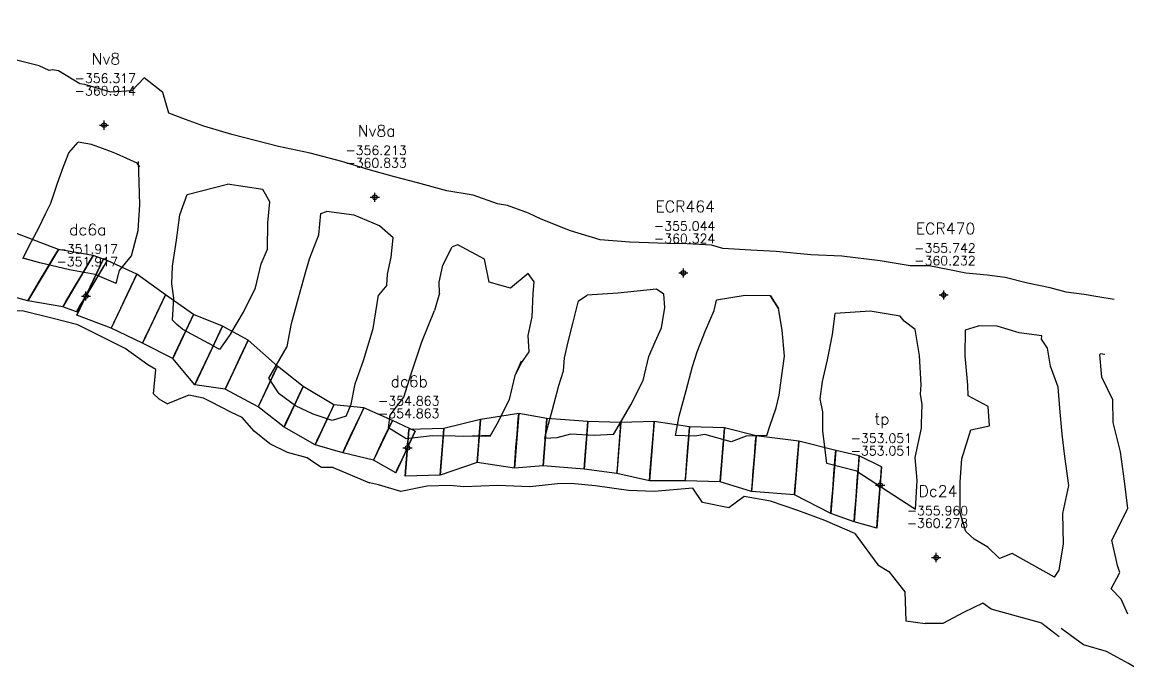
# Model space of a CAD drawing. Extents: x 9075 to 12914, y 9299 to 10364.
# Drawn here: x 9214.5 to 9335.1, y 10221.7 to 10293.2 of the extents above; entities that cross this region are included whole.
import ezdxf
from ezdxf.enums import TextEntityAlignment as Align

# ---------------------------------------------------------------- set-up
doc = ezdxf.new("R2010")
doc.units = 0
doc.header["$MEASUREMENT"] = 0
doc.header["$PDMODE"] = 34
doc.header["$PDSIZE"] = 0.5
doc.layers.get('0').update_dxf_attribs({"linetype": 'CONTINUOUS'})
for name, color, linetype in [('CF-RP10-E', 21, 'CONTINUOUS'), ('F-440-8185-W-SCR', 30, 'CONTINUOUS'), ('R-270-8764-FICH', 5, 'CONTINUOUS'), ('rb4494-2', 211, 'CONTINUOUS')]:
    doc.layers.add(name, color=color, linetype=linetype)
doc.styles.add('ROMAND', font='romand.shx')
doc.styles.add('ROMANS', font='ROMANS')

# ---------------------------------------------------------------- blocks, each defined once
blk = doc.blocks.new('F2')
blk.add_point((0, 0))
at = {"style": 'ROMAND'}
for tag, height, p in [('NOMBRE', 1.25, (0.2, 6.62)), ('CIELO', 1, (0.14, 4.62)), ('PISO', 1, (0.14, 3.25))]:
    blk.add_attdef(tag, text='', height=height, dxfattribs=at).set_placement(p, align=Align.CENTER)
at = {"style": 'ROMANS', "flags": 1}
for tag, p in [('MINA', (-0.07, -3.26)), ('LOCALIZACION', (-0.07, -4.93)), ('ESTRUCTURA', (-0.07, -6.62)), ('NIVEL', (-0.07, -8.29)), ('OBRA', (-0.07, -10.12)), ('FECHA', (-0.07, -11.79)), ('ATRAS', (-0.07, -13.48)), ('TOPOGRAFO', (2.67, -15.3))]:
    blk.add_attdef(tag, text='', height=1.25, dxfattribs=at).set_placement(p, align=Align.CENTER)

msp = doc.modelspace()

# ---------------------------------------------------------------- linework, layer by layer
at = {"color": 0, "linetype": 'ByBlock', "const_width": 0.002, "elevation": -318.122}
msp.add_lwpolyline([(9256.118, 10243.934), (9255.508, 10242.797)], dxfattribs=at)
msp.add_lwpolyline([(9256.118, 10243.934), (9255.508, 10242.797)], dxfattribs=at)
for points in [[(9295.643, 10248.139, -355.32), (9295.98, 10249.133, -355.636)], [(9295.643, 10248.139, -359.623), (9295.98, 10249.133, -360.836)]]:
    msp.add_polyline3d(points)
at = {"layer": 'CF-RP10-E'}
for points in [[(9217.793, 10288.003, -361.093), (9217.402, 10287.936, -361.303), (9216.312, 10288.448, -361.294), (9213.864, 10289.038, -361.276), (9211.894, 10290.625, -361.258), (9211.894, 10290.625, -361.258)], [(9217.793, 10288.003, -356.893), (9217.402, 10287.936, -357.203), (9216.312, 10288.448, -356.694), (9213.864, 10289.038, -356.476), (9211.894, 10290.625, -356.258), (9211.894, 10290.625, -356.258)], [(9249.328, 10277.996, -356.544), (9245.865, 10278.901, -356.747), (9242.416, 10279.631, -356.864), (9237.323, 10280.962, -356.79), (9234.268, 10281.867, -356.806), (9232.277, 10282.596, -356.716), (9230.474, 10283.255, -356.226), (9229.812, 10285.521, -356.033), (9227.787, 10287.114, -356.245), (9226.426, 10285.695, -356.249), (9224.135, 10285.575, -355.959), (9221.315, 10286.394, -356.674), (9220.774, 10286.486, -356.676), (9218.438, 10287.873, -356.79), (9217.793, 10288.003, -356.893)], [(9249.328, 10277.996, -360.944), (9245.865, 10278.901, -361.247), (9242.416, 10279.631, -361.264), (9237.323, 10280.962, -361.19), (9234.268, 10281.867, -361.206), (9232.277, 10282.596, -361.216), (9230.474, 10283.255, -361.226), (9229.812, 10285.521, -361.233), (9227.787, 10287.114, -361.245), (9226.426, 10285.695, -361.249), (9224.135, 10285.575, -361.159), (9221.315, 10286.394, -361.274), (9220.774, 10286.486, -361.176), (9218.438, 10287.873, -361.09), (9217.793, 10288.003, -361.093)], [(9216.294, 10270.764, -356.617), (9217.029, 10272.286, -356.567), (9217.594, 10273.456, -356.529), (9218.323, 10275.657, -356.161), (9218.969, 10277.454, -355.705), (9219.575, 10278.937, -356.258), (9220.587, 10280.114, -356.314)], [(9216.294, 10270.764, -360.817), (9217.029, 10272.286, -360.767), (9217.594, 10273.456, -360.729), (9218.323, 10275.657, -360.861), (9218.969, 10277.454, -360.905), (9219.575, 10278.937, -360.958), (9220.587, 10280.114, -360.914)], [(9227.291, 10277.427, -356.709), (9226.994, 10277.82, -356.033), (9224.762, 10278.85, -356.245), (9224.02, 10279.122, -356.249), (9222.039, 10279.847, -355.959), (9220.587, 10280.114, -356.314)], [(9227.291, 10277.427, -361.309), (9226.994, 10277.82, -361.233), (9224.762, 10278.85, -361.245), (9224.02, 10279.122, -361.249), (9222.039, 10279.847, -361.159), (9220.587, 10280.114, -361.216)], [(9224.711, 10264.688, -353.141), (9225.076, 10266.121, -353.896), (9226.41, 10267.713, -354.619), (9227.116, 10270.482, -354.812), (9227.313, 10273.279, -355.588), (9227.219, 10275.744, -356.696), (9227.173, 10277.993, -356.77)], [(9224.711, 10264.688, -356.841), (9225.076, 10266.121, -357.196), (9226.41, 10267.713, -357.819), (9227.116, 10270.482, -358.512), (9227.313, 10273.279, -359.288), (9227.219, 10275.744, -359.796), (9227.173, 10277.993, -360.27)], [(9266.305, 10273.368, -360.348), (9263.644, 10274.348, -360.21), (9260.762, 10274.812, -360.332), (9257.586, 10275.679, -360.585), (9255.078, 10276.341, -360.785), (9252.188, 10277.121, -360.914), (9249.328, 10277.996, -360.944)], [(9266.305, 10273.368, -355.148), (9263.644, 10274.348, -355.41), (9260.762, 10274.812, -355.532), (9257.586, 10275.679, -355.785), (9255.078, 10276.341, -355.785), (9252.188, 10277.121, -356.214), (9249.328, 10277.996, -356.544)], [(9231.009, 10263.083, -353.141), (9230.793, 10264.663, -353.896), (9230.868, 10266.577, -354.619), (9231.283, 10269.42, -354.812), (9231.674, 10272.168, -355.588), (9232.452, 10274.41, -356.696), (9236.864, 10275.523, -356.77)], [(9231.009, 10263.083, -356.841), (9230.793, 10264.663, -357.196), (9230.868, 10266.577, -357.819), (9231.283, 10269.42, -358.512), (9231.674, 10272.168, -359.288), (9232.452, 10274.41, -359.796), (9236.864, 10275.523, -360.27)], [(9241.487, 10273.61, -361.121), (9241.487, 10273.61, -361.121), (9240.697, 10274.935, -361.264), (9236.864, 10275.523, -360.27), (9236.864, 10275.523, -360.27)], [(9241.487, 10273.61, -356.721), (9241.487, 10273.61, -356.721), (9240.697, 10274.935, -356.864), (9236.864, 10275.523, -356.77), (9236.864, 10275.523, -356.77)], [(9237.227, 10259.253, -355.429), (9238.587, 10261.571, -355.365), (9239.924, 10264.234, -355.818), (9240.535, 10266.86, -356.461), (9241.211, 10268.446, -356.551), (9241.259, 10271.305, -356.699), (9241.487, 10273.61, -356.721)], [(9237.227, 10259.253, -360.229), (9238.587, 10261.571, -360.365), (9239.924, 10264.234, -360.518), (9240.535, 10266.86, -360.561), (9241.211, 10268.446, -360.651), (9241.259, 10271.305, -360.899), (9241.487, 10273.61, -361.121)], [(9243.364, 10257.827, -355.429), (9243.847, 10260.349, -355.365), (9244.6, 10263.147, -355.818), (9245.308, 10265.751, -356.461), (9245.789, 10267.382, -356.551), (9246.812, 10270.015, -356.699), (9247.039, 10272.32, -356.721)], [(9243.364, 10257.827, -360.229), (9243.847, 10260.349, -360.365), (9244.6, 10263.147, -360.518), (9245.308, 10265.751, -360.561), (9245.789, 10267.382, -360.651), (9246.812, 10270.015, -360.899), (9247.039, 10272.32, -361.121)], [(9247.039, 10272.32, -356.721), (9247.66, 10272.545, -356.544)], [(9247.039, 10272.32, -361.121), (9247.66, 10272.545, -360.944)], [(9254.919, 10269.671, -356.216), (9253.44, 10270.986, -355.785), (9250.667, 10272.148, -356.214), (9247.66, 10272.545, -356.544)], [(9254.919, 10269.671, -360.516), (9253.44, 10270.986, -360.785), (9250.667, 10272.148, -360.914), (9247.66, 10272.545, -360.944)], [(9286.958, 10269.024, -355.044), (9284.794, 10269.051, -355.325), (9280.721, 10269.202, -354.978), (9277.494, 10269.459, -354.899), (9274.236, 10270.444, -354.728), (9271.048, 10271.72, -354.958), (9269.66, 10272.36, -355.215), (9267.397, 10273.209, -355.106), (9266.305, 10273.368, -355.148)], [(9286.958, 10269.024, -360.317), (9284.794, 10269.051, -360.425), (9280.721, 10269.202, -360.278), (9277.494, 10269.459, -360.099), (9274.236, 10270.444, -360.128), (9271.048, 10271.72, -360.258), (9269.66, 10272.36, -360.315), (9267.397, 10273.209, -360.306), (9266.305, 10273.368, -360.348)], [(9214.564, 10267.414, -356.034), (9215.495, 10269.262, -356.527), (9216.294, 10270.764, -356.617)], [(9214.564, 10267.414, -360.594), (9215.495, 10269.262, -360.627), (9216.294, 10270.764, -360.817)], [(9254.229, 10264.526, -355.214), (9254.311, 10265.718, -355.537), (9254.698, 10267.581, -355.875), (9254.919, 10269.671, -356.216)], [(9254.229, 10264.526, -360.614), (9254.311, 10265.718, -360.737), (9254.698, 10267.581, -360.775), (9254.919, 10269.671, -360.516)], [(9259.962, 10263.645, -355.214), (9259.945, 10264.852, -355.537), (9260.332, 10266.715, -355.875), (9261.343, 10268.684, -356.216)], [(9259.962, 10263.645, -360.614), (9259.945, 10264.852, -360.737), (9260.332, 10266.715, -360.775), (9261.343, 10268.684, -360.516)], [(9264.864, 10267.338, -360.348), (9261.976, 10268.898, -360.21), (9261.343, 10268.684, -360.516), (9261.343, 10268.684, -360.516)], [(9264.864, 10267.338, -355.148), (9261.976, 10268.898, -355.41), (9261.343, 10268.684, -356.216)], [(9303.836, 10267.685, -360.51), (9300.434, 10267.828, -360.387), (9296.672, 10268.202, -360.382), (9293.928, 10268.346, -360.377), (9290.867, 10268.531, -360.373), (9289.622, 10268.889, -360.371), (9286.958, 10269.024, -360.317)], [(9303.836, 10267.685, -355.41), (9300.434, 10267.828, -355.987), (9296.672, 10268.202, -355.982), (9293.928, 10268.346, -355.877), (9290.867, 10268.531, -355.273), (9289.622, 10268.889, -354.971), (9286.958, 10269.024, -355.044)], [(9319.658, 10265.59, -360.066), (9317.332, 10265.827, -360.365), (9315.37, 10266.216, -360.442), (9313.31, 10266.624, -360.418), (9311.271, 10266.62, -360.496), (9308.014, 10267.163, -360.458), (9303.836, 10267.685, -360.51)], [(9319.658, 10265.59, -355.766), (9317.332, 10265.827, -355.665), (9315.37, 10266.216, -355.742), (9313.31, 10266.624, -355.918), (9311.271, 10266.62, -356.196), (9308.014, 10267.163, -356.058), (9303.836, 10267.685, -355.41)], [(9270.292, 10264.883, -360.069), (9269.63, 10265.787, -360.258), (9267.707, 10264.19, -360.315), (9265.398, 10264.845, -360.306), (9264.864, 10267.338, -360.348)], [(9270.292, 10264.883, -355.869), (9269.63, 10265.787, -354.958), (9267.707, 10264.19, -355.215), (9265.398, 10264.845, -355.106), (9264.864, 10267.338, -355.148)], [(9333.526, 10262.953, -355.848), (9331.738, 10263.254, -355.85), (9330.259, 10263.503, -355.852), (9328.27, 10263.736, -355.655), (9326.528, 10264.232, -355.857), (9324.079, 10264.745, -355.661), (9321.647, 10265.357, -355.764), (9319.658, 10265.59, -355.766)], [(9333.526, 10262.953, -360.048), (9331.738, 10263.254, -360.05), (9330.259, 10263.503, -360.152), (9328.27, 10263.736, -360.055), (9326.528, 10264.232, -360.157), (9324.079, 10264.745, -360.161), (9321.647, 10265.357, -360.164), (9319.658, 10265.59, -360.066)], [(9254.229, 10264.526, -355.214), (9253.338, 10263.425, -355.368)], [(9254.229, 10264.526, -360.614), (9253.338, 10263.425, -360.168)], [(9268.831, 10255.95, -354.862), (9269.751, 10257.238, -355.161), (9269.641, 10259.041, -355.332), (9270.071, 10261.053, -355.465), (9270.186, 10263.612, -355.601), (9270.292, 10264.883, -355.869)], [(9268.831, 10255.95, -358.962), (9269.751, 10257.238, -359.161), (9269.641, 10259.041, -359.432), (9270.071, 10261.053, -359.665), (9270.186, 10263.612, -360.001), (9270.292, 10264.883, -360.069)], [(9284.41, 10263.529, -360.279), (9283.609, 10264.091, -360.425), (9279.396, 10263.658, -360.278), (9276.053, 10263.429, -360.099)], [(9284.41, 10263.529, -355.979), (9283.609, 10264.091, -355.325), (9279.396, 10263.658, -354.978), (9276.053, 10263.429, -354.899)], [(9249.792, 10250.242, -354.449), (9250.354, 10251.523, -354.454), (9250.768, 10253.769, -354.29), (9251.674, 10256.29, -353.985), (9252.747, 10259.791, -354.526), (9253.338, 10263.425, -355.368)], [(9249.792, 10250.242, -358.449), (9250.354, 10251.523, -358.554), (9250.768, 10253.769, -358.89), (9251.674, 10256.29, -359.085), (9252.747, 10259.791, -359.626), (9253.338, 10263.425, -360.168)], [(9259.962, 10263.645, -355.214), (9259.409, 10261.744, -355.368)], [(9259.962, 10263.645, -360.614), (9259.409, 10261.744, -360.168)], [(9273.47, 10255.191, -354.862), (9273.6, 10256.609, -355.161), (9273.983, 10258.331, -355.332), (9274.512, 10260.326, -355.465), (9275.12, 10262.805, -355.601), (9276.053, 10263.429, -354.899)], [(9273.47, 10255.191, -358.962), (9273.6, 10256.609, -359.161), (9273.983, 10258.331, -359.432), (9274.512, 10260.326, -359.665), (9275.12, 10262.805, -360.001), (9276.053, 10263.429, -360.099)], [(9283.466, 10258.324, -355.456), (9284.184, 10259.878, -355.248), (9284.52, 10262.07, -355.827), (9284.41, 10263.529, -355.979)], [(9283.466, 10258.324, -359.556), (9284.184, 10259.878, -360.248), (9284.52, 10262.07, -360.327), (9284.41, 10263.529, -360.279)], [(9288.044, 10257.26, -355.456), (9288.975, 10259.581, -355.248), (9289.91, 10261.736, -355.827), (9290.154, 10262.875, -355.273)], [(9288.044, 10257.26, -359.556), (9288.975, 10259.581, -360.248), (9289.91, 10261.736, -360.327), (9290.154, 10262.875, -360.373)], [(9296.058, 10263.34, -360.382), (9293.302, 10263.385, -360.377), (9290.154, 10262.875, -360.373), (9290.154, 10262.875, -360.373), (9290.154, 10262.875, -360.373)], [(9296.932, 10261.965, -355.624), (9296.058, 10263.34, -355.982), (9293.302, 10263.385, -355.877), (9290.154, 10262.875, -355.273), (9290.154, 10262.875, -355.273), (9290.154, 10262.875, -355.273)], [(9296.058, 10263.34, -360.382), (9296.932, 10261.965, -360.424)], [(9254.418, 10248.961, -354.449), (9254.594, 10250.349, -354.454), (9256.069, 10252.302, -354.29), (9256.878, 10254.849, -353.985), (9258.047, 10258.323, -354.526), (9259.409, 10261.744, -355.368)], [(9254.418, 10248.961, -358.449), (9254.594, 10250.349, -358.554), (9256.069, 10252.302, -358.89), (9256.878, 10254.849, -359.085), (9258.047, 10258.323, -359.626), (9259.409, 10261.744, -360.168)], [(9295.98, 10249.133, -355.636), (9296.663, 10251.146, -356.018), (9296.988, 10252.522, -356.006), (9297.257, 10254.406, -356.289), (9297.571, 10256.787, -356.168), (9297.324, 10259.621, -356.044), (9296.932, 10261.965, -355.624)], [(9295.98, 10249.133, -360.836), (9296.663, 10251.146, -360.718), (9296.988, 10252.522, -360.706), (9297.257, 10254.406, -360.689), (9297.571, 10256.787, -360.468), (9297.324, 10259.621, -360.444), (9296.932, 10261.965, -360.424)], [(9301.757, 10248.614, -355.636), (9301.743, 10250.69, -356.018), (9301.47, 10252.12, -356.006), (9301.739, 10254.003, -356.289), (9302.253, 10256.367, -356.168), (9302.802, 10259.129, -356.044), (9303.107, 10261.41, -355.624)], [(9301.757, 10248.614, -360.836), (9301.743, 10250.69, -360.718), (9301.47, 10252.12, -360.706), (9301.739, 10254.003, -360.689), (9302.253, 10256.367, -360.468), (9302.802, 10259.129, -360.444), (9303.107, 10261.41, -360.424)], [(9310.618, 10260.573, -360.298), (9310.182, 10261.127, -360.496), (9306.926, 10261.67, -360.458), (9303.107, 10261.41, -360.424)], [(9310.618, 10260.573, -356.198), (9310.182, 10261.127, -356.196), (9306.926, 10261.67, -356.058), (9303.107, 10261.41, -355.624)], [(9312.421, 10252.613, -360.153), (9312.472, 10253.66, -360.179), (9312.293, 10256.861, -360.288), (9311.812, 10259.665, -360.296), (9310.618, 10260.573, -360.298)], [(9312.421, 10252.613, -355.853), (9312.472, 10253.66, -355.879), (9312.293, 10256.861, -355.988), (9311.812, 10259.665, -356.096), (9310.618, 10260.573, -356.198)], [(9284.124, 10259.501, -358.933), (9284.124, 10259.501, -358.933)], [(9317.618, 10252.462, -360.153), (9317.572, 10253.626, -360.179), (9317.293, 10256.828, -360.288), (9317.312, 10259.628, -360.296), (9318.729, 10260.068, -360.066)], [(9317.618, 10252.462, -355.853), (9317.572, 10253.626, -355.879), (9317.293, 10256.828, -355.988), (9317.312, 10259.628, -356.096), (9318.729, 10260.068, -355.766)], [(9325.603, 10258.63, -360.079), (9325.649, 10259.005, -360.157), (9323.167, 10259.322, -360.161), (9320.751, 10260.032, -360.164), (9318.729, 10260.068, -360.066)], [(9325.603, 10258.63, -356.079), (9325.649, 10259.005, -355.857), (9323.167, 10259.322, -355.661), (9320.751, 10260.032, -355.764), (9318.729, 10260.068, -355.766)], [(9278.946, 10248.217, -359.08), (9280.842, 10251.449, -359.269), (9282.179, 10254.112, -359.423), (9282.789, 10256.738, -359.466), (9283.466, 10258.324, -359.556)], [(9279.482, 10249.13, -354.333), (9280.842, 10251.449, -354.269), (9282.179, 10254.112, -354.723), (9282.789, 10256.738, -355.366), (9283.466, 10258.324, -355.456)], [(9328.129, 10245.843, -359.936), (9327.867, 10248.28, -359.928), (9327.625, 10250.685, -360.007), (9327.413, 10253.405, -360.097), (9326.586, 10255.676, -360.076), (9326.238, 10257.647, -360.043), (9325.603, 10258.63, -360.079)], [(9328.129, 10245.843, -355.436), (9327.867, 10248.28, -355.828), (9327.625, 10250.685, -356.507), (9327.413, 10253.405, -356.597), (9326.586, 10255.676, -356.876), (9326.238, 10257.647, -356.443), (9325.603, 10258.63, -356.079)], [(9285.701, 10248.134, -359.156), (9286.102, 10250.227, -359.269), (9286.855, 10253.025, -359.423), (9287.562, 10255.629, -359.466), (9288.044, 10257.26, -359.556)], [(9285.701, 10248.134, -354.322), (9286.102, 10250.227, -354.269), (9286.855, 10253.025, -354.723), (9287.562, 10255.629, -355.366), (9288.044, 10257.26, -355.456)], [(9334.209, 10246.327, -359.936), (9334.209, 10246.327, -359.936), (9333.424, 10249.55, -359.928), (9333.376, 10252, -360.007), (9332.19, 10254.497, -360.097), (9331.948, 10256.902, -360.076), (9331.983, 10257.027, -360.074)], [(9334.209, 10246.327, -355.436), (9334.209, 10246.327, -355.436), (9333.424, 10249.55, -355.828), (9333.376, 10252, -356.507), (9332.19, 10254.497, -356.597), (9331.948, 10256.902, -356.876), (9331.983, 10257.027, -356.852)], [(9332.514, 10256.938, -360.048), (9331.983, 10257.027, -360.074)], [(9332.514, 10256.938, -355.848), (9331.983, 10257.027, -356.852)], [(9265.488, 10248.051, -353.712), (9266.268, 10249.381, -353.675), (9267.605, 10252.043, -354.129), (9268.215, 10254.669, -354.772), (9268.831, 10255.95, -354.862)], [(9265.536, 10248.133, -358.602), (9266.268, 10249.381, -358.675), (9267.605, 10252.043, -358.829), (9268.215, 10254.669, -358.872), (9268.892, 10256.255, -358.962)], [(9271.458, 10247.794, -358.656), (9271.528, 10248.158, -358.675), (9272.281, 10250.957, -358.829), (9272.988, 10253.56, -358.872), (9273.47, 10255.191, -358.962)], [(9271.458, 10247.794, -353.685), (9271.528, 10248.158, -353.675), (9272.281, 10250.957, -354.129), (9272.988, 10253.56, -354.772), (9273.47, 10255.191, -354.862)], [(9311.863, 10240.077, -360.248), (9312.047, 10243.22, -360.274), (9311.82, 10245.728, -360.295), (9312.513, 10248.909, -360.222), (9312.527, 10249.389, -360.226), (9312.589, 10251.508, -360.143), (9312.421, 10252.613, -360.153)], [(9311.863, 10240.077, -356.062), (9312.047, 10243.22, -356.274), (9311.82, 10245.728, -356.095), (9312.513, 10248.909, -356.122), (9312.527, 10249.389, -356.126), (9312.589, 10251.508, -355.843), (9312.421, 10252.613, -355.853)], [(9317.339, 10237.645, -360.229), (9316.746, 10239.682, -360.245), (9316.745, 10243.083, -360.274), (9316.918, 10245.579, -360.295), (9317.911, 10248.752, -360.222), (9319.924, 10249.173, -360.226), (9319.786, 10251.298, -360.143), (9317.618, 10252.462, -360.153)], [(9317.339, 10237.645, -355.963), (9316.746, 10239.682, -356.045), (9316.745, 10243.083, -356.274), (9316.918, 10245.579, -356.095), (9317.911, 10248.752, -356.122), (9319.924, 10249.173, -356.126), (9319.786, 10251.298, -355.843), (9317.618, 10252.462, -355.853)], [(9327.006, 10232.661, -359.872), (9327.509, 10233.455, -359.876), (9327.985, 10236.302, -359.89), (9327.922, 10239.607, -359.806), (9328.582, 10242.669, -359.821), (9328.129, 10245.843, -359.936)], [(9327.006, 10232.661, -354.772), (9327.509, 10233.455, -354.776), (9327.985, 10236.302, -354.59), (9327.922, 10239.607, -354.806), (9328.582, 10242.669, -355.121), (9328.129, 10245.843, -355.436)], [(9335.015, 10228.635, -355.649), (9334.282, 10230.282, -355.758), (9333.19, 10231.399, -354.564), (9334.152, 10233.181, -354.772), (9333.889, 10233.962, -354.776), (9333.268, 10236.722, -354.59), (9335, 10240.17, -354.806), (9334.663, 10243.153, -355.121), (9334.209, 10246.327, -355.436)], [(9335.015, 10228.635, -359.849), (9334.282, 10230.282, -359.858), (9333.19, 10231.399, -359.864), (9334.152, 10233.181, -359.872), (9333.889, 10233.962, -359.876), (9333.268, 10236.722, -359.89), (9335, 10240.17, -359.806), (9334.663, 10243.153, -359.821), (9334.209, 10246.327, -359.936)]]:
    msp.add_polyline3d(points, dxfattribs=at)
at = {"layer": 'F-440-8185-W-SCR'}
for points in [[(9224.711, 10264.688, -353.141), (9222.419, 10265.675, -354.269), (9219.638, 10266.194, -354.31), (9216.417, 10266.969, -354.257), (9214.547, 10267.478, -354.05)], [(9224.711, 10264.688, -356.841), (9222.419, 10265.675, -359.869), (9219.638, 10266.194, -359.81), (9216.417, 10266.969, -359.957), (9214.59, 10267.466, -359.984)], [(9229.383, 10252.125, -354.613), (9228.775, 10252.648, -354.823), (9229.041, 10255.303, -354.732), (9228.158, 10255.813, -354.146), (9225.7, 10257.596, -353.888), (9223.082, 10258.905, -353.929), (9220.558, 10260.182, -354.269), (9217.842, 10260.89, -354.31), (9214.621, 10261.665, -354.257), (9211.207, 10261.871, -353.904), (9208.043, 10261.569, -354.046), (9205.298, 10262.816, -354.389), (9202.459, 10264.094, -354.933)], [(9229.383, 10252.125, -359.813), (9228.775, 10252.648, -359.723), (9229.041, 10255.303, -359.832), (9228.158, 10255.813, -359.846), (9225.7, 10257.596, -359.788), (9223.082, 10258.905, -359.829), (9220.558, 10260.182, -359.869), (9217.842, 10260.89, -359.81), (9214.621, 10261.665, -359.957), (9211.207, 10261.871, -360.004), (9208.043, 10261.569, -360.046), (9205.298, 10262.816, -359.989), (9202.459, 10264.094, -360.133)], [(9231.949, 10259.703, -359.813), (9231.341, 10260.226, -359.723), (9230.869, 10260.702, -359.832), (9231.009, 10263.083, -356.841)], [(9231.949, 10259.703, -354.613), (9231.341, 10260.226, -354.823), (9230.869, 10260.702, -354.732), (9231.009, 10263.083, -353.141)], [(9231.949, 10259.703, -354.613), (9234.785, 10258.207, -354.888)], [(9231.949, 10259.703, -359.813), (9234.785, 10258.207, -359.788)], [(9237.227, 10259.253, -360.229), (9236.003, 10257.51, -359.698), (9234.785, 10258.207, -359.788)], [(9237.227, 10259.253, -355.429), (9236.003, 10257.51, -354.598), (9234.785, 10258.207, -354.888)], [(9249.792, 10250.242, -358.449), (9249.792, 10250.242, -358.449), (9249.792, 10250.242, -358.449), (9249.792, 10250.242, -358.449), (9248.265, 10249.761, -359.797), (9246.187, 10250.434, -359.782), (9244.276, 10251.355, -359.868), (9242.505, 10252.664, -359.753), (9241.373, 10254.387, -359.74), (9243.364, 10257.827, -360.229)], [(9249.792, 10250.242, -354.449), (9249.792, 10250.242, -354.449), (9249.792, 10250.242, -354.449), (9249.792, 10250.242, -354.449), (9248.265, 10249.761, -354.597), (9246.187, 10250.434, -354.682), (9244.276, 10251.355, -354.668), (9242.505, 10252.664, -354.853), (9241.373, 10254.387, -354.94), (9243.364, 10257.827, -355.429)], [(9229.383, 10252.125, -354.613), (9230.326, 10251.565, -354.888)], [(9229.383, 10252.125, -359.813), (9230.326, 10251.565, -359.788)], [(9248.388, 10244.62, -355.117), (9247.112, 10244.634, -354.61), (9247.112, 10244.634, -354.61), (9246.281, 10245.191, -354.603), (9245.534, 10245.693, -354.597), (9243.4, 10246.282, -354.682), (9241.489, 10247.203, -354.668), (9239.774, 10248.595, -354.853), (9238.475, 10250.069, -354.94), (9237.285, 10250.628, -355.031), (9234.959, 10251.828, -354.613), (9234.239, 10252.19, -354.108), (9232.659, 10252.528, -354.598), (9230.326, 10251.565, -354.888)], [(9248.388, 10244.62, -359.817), (9247.112, 10244.634, -359.91), (9247.112, 10244.634, -359.91), (9246.281, 10245.191, -359.803), (9245.534, 10245.693, -359.797), (9243.4, 10246.282, -359.782), (9241.489, 10247.203, -359.868), (9239.774, 10248.595, -359.753), (9238.475, 10250.069, -359.74), (9237.285, 10250.628, -359.731), (9234.959, 10251.828, -359.713), (9234.239, 10252.19, -359.708), (9232.659, 10252.528, -359.698), (9230.326, 10251.565, -359.788)], [(9262.546, 10248.008, -359.772), (9261.681, 10248.036, -359.896), (9259.174, 10248.087, -360.001), (9256.328, 10247.77, -359.906), (9254.418, 10248.961, -358.449), (9254.418, 10248.961, -358.449)], [(9262.546, 10248.008, -355.672), (9261.681, 10248.036, -355.996), (9259.174, 10248.087, -355.801), (9256.328, 10247.77, -355.906), (9254.418, 10248.961, -354.449), (9254.418, 10248.961, -354.449)], [(9265.536, 10248.133, -358.602), (9262.546, 10248.008, -359.772)], [(9278.946, 10248.217, -360.016), (9276.846, 10248.115, -360.096), (9274.244, 10248.277, -360.091), (9272.75, 10247.856, -360.089), (9271.458, 10247.794, -358.656)], [(9278.946, 10248.217, -354.781), (9276.846, 10248.115, -354.596), (9274.244, 10248.277, -354.891), (9272.75, 10247.856, -355.189), (9271.458, 10247.794, -353.685)], [(9295.643, 10248.139, -359.623), (9293.406, 10248.063, -359.722), (9291.783, 10247.42, -359.838), (9288.909, 10248.221, -359.866), (9287.803, 10248.06, -359.777), (9285.701, 10248.134, -359.848)], [(9295.643, 10248.139, -355.32), (9293.406, 10248.063, -355.422), (9291.783, 10247.42, -355.438), (9288.909, 10248.221, -354.766), (9287.803, 10248.06, -354.677), (9285.701, 10248.134, -354.598)], [(9305.478, 10244.236, -359.602), (9302.205, 10245.051, -359.635), (9301.757, 10248.614, -360.836)], [(9305.478, 10244.236, -354.702), (9302.205, 10245.051, -354.435), (9301.757, 10248.614, -355.636)], [(9265.488, 10248.051, -353.712), (9262.546, 10248.008, -355.672)], [(9248.388, 10244.62, -355.117), (9252.325, 10242.946, -355.312)], [(9248.388, 10244.62, -359.817), (9252.325, 10242.946, -359.812)], [(9305.478, 10244.236, -354.702), (9311.558, 10240.263, -355.406), (9311.558, 10240.263, -355.406)], [(9305.478, 10244.236, -359.602), (9311.558, 10240.263, -359.006)], [(9262.626, 10242.509, -359.772), (9261.141, 10242.663, -359.896), (9258.624, 10242.615, -360.001), (9255.748, 10241.999, -359.906), (9253.31, 10242.747, -359.81), (9252.325, 10242.946, -359.812)], [(9262.626, 10242.509, -355.672), (9261.141, 10242.663, -355.996), (9258.624, 10242.615, -355.801), (9255.748, 10241.999, -355.906), (9253.31, 10242.747, -355.61), (9252.325, 10242.946, -355.312)], [(9280.589, 10242.111, -359.946), (9276.926, 10242.616, -360.096), (9274.322, 10242.878, -360.091), (9272.822, 10242.856, -360.089), (9269.827, 10242.513, -359.884), (9266.324, 10242.662, -359.778), (9262.626, 10242.509, -359.772)], [(9280.589, 10242.111, -354.946), (9276.926, 10242.616, -354.596), (9274.322, 10242.878, -354.891), (9272.822, 10242.856, -355.189), (9269.827, 10242.513, -355.384), (9266.324, 10242.662, -355.578), (9262.626, 10242.509, -355.672)], [(9305.239, 10237.44, -354.702), (9301.987, 10238.855, -354.435), (9299.024, 10239.96, -355.064), (9296.041, 10240.966, -355.291), (9293.174, 10241.467, -355.422), (9291.529, 10240.224, -355.438), (9288.649, 10240.826, -354.766), (9287.602, 10242.364, -354.677), (9283.387, 10242.012, -354.518), (9280.589, 10242.111, -354.946)], [(9305.239, 10237.44, -359.602), (9301.987, 10238.855, -359.635), (9299.024, 10239.96, -359.664), (9296.041, 10240.966, -359.594), (9293.174, 10241.467, -359.722), (9291.529, 10240.224, -359.838), (9288.649, 10240.826, -359.866), (9287.602, 10242.364, -359.777), (9283.387, 10242.012, -359.918), (9280.589, 10242.111, -359.946)], [(9311.558, 10240.263, -359.006), (9311.863, 10240.077, -359.127)], [(9311.558, 10240.263, -355.406), (9311.863, 10240.077, -355.527)], [(9305.239, 10237.44, -354.702), (9307.765, 10234.026, -355.406)], [(9305.239, 10237.44, -359.602), (9307.765, 10234.026, -359.006)], [(9327.006, 10232.661, -359.872), (9322.389, 10235.271, -360.159), (9321.009, 10234.72, -359.981), (9319.756, 10235.937, -360.114), (9318.269, 10236.813, -360.149), (9317.339, 10237.645, -360.172)], [(9327.006, 10232.661, -354.772), (9322.389, 10235.271, -355.259), (9321.009, 10234.72, -355.281), (9319.756, 10235.937, -355.614), (9318.269, 10236.813, -356.149), (9317.339, 10237.645, -355.849)], [(9307.765, 10234.026, -355.406), (9308.965, 10233.296, -355.886), (9310.709, 10231.064, -356.191), (9310.801, 10227.906, -355.145)], [(9307.765, 10234.026, -359.006), (9308.965, 10233.296, -359.486), (9310.709, 10231.064, -360.191), (9310.801, 10227.906, -359.945)], [(9325.631, 10227.652, -353.742), (9320.111, 10229.184, -355.259), (9319.186, 10229.85, -355.281), (9317.092, 10228.819, -355.614), (9314.834, 10227.635, -356.149), (9312.903, 10227.611, -355.685)], [(9325.631, 10227.652, -359.842), (9320.111, 10229.184, -360.159), (9319.186, 10229.85, -359.981), (9317.092, 10228.819, -360.114), (9314.834, 10227.635, -360.149), (9312.903, 10227.611, -360.185)], [(9310.801, 10227.906, -355.145), (9312.903, 10227.611, -355.685)], [(9310.801, 10227.906, -359.945), (9312.903, 10227.611, -360.185)], [(9325.631, 10227.652, -353.742), (9327.538, 10226.201, -355.406)], [(9325.631, 10227.652, -359.842), (9327.538, 10226.201, -359.706)], [(9337.716, 10221.692, -361.473), (9335.083, 10223.253, -361.163), (9332.694, 10224.573, -360.909), (9330.189, 10225.295, -360.953), (9327.752, 10227.059, -361.003)], [(9337.716, 10221.692, -357.373), (9335.083, 10223.253, -356.963), (9332.694, 10224.573, -356.809), (9330.189, 10225.295, -356.953), (9327.752, 10227.059, -356.703)]]:
    msp.add_polyline3d(points, dxfattribs=at)
at = {"layer": 'rb4494-2'}
for points in [[(9223.735, 10267.197, -349.317), (9222.224, 10267.749, -349.475), (9218.417, 10268.389, -348.909), (9213.973, 10270.107, -349.383), (9210.267, 10271.502, -349.427), (9207.178, 10272.762, -350.049), (9203.866, 10274.621, -349.79), (9200.895, 10276.858, -350.227), (9197.496, 10278.768, -349.571), (9195.332, 10280.407, -349.771), (9192.6, 10283.434, -350.015), (9189.831, 10287.181, -350.174), (9186.039, 10288.627, -350.722), (9182.708, 10290.846, -350.27), (9178.76, 10293.2, -351.141)], [(9223.735, 10267.197, -353.417), (9222.224, 10267.749, -353.275), (9218.417, 10268.389, -353.309), (9213.973, 10270.107, -353.083), (9210.267, 10271.502, -352.927), (9207.178, 10272.762, -353.049), (9203.866, 10274.621, -353.49), (9200.895, 10276.858, -353.627), (9197.496, 10278.768, -353.971), (9195.332, 10280.407, -354.371), (9192.6, 10283.434, -354.515), (9189.831, 10287.181, -354.574), (9186.039, 10288.627, -354.322), (9182.708, 10290.846, -354.67), (9178.76, 10293.2, -355.241)], [(9220.406, 10261.614, -349.317), (9218.895, 10262.166, -349.475), (9215.088, 10262.806, -348.909), (9210.388, 10264.095, -349.383), (9206.631, 10265.404, -349.427), (9203.696, 10266.921, -350.049), (9200.639, 10269.209, -349.79), (9197.976, 10271.962, -350.227), (9194.935, 10274.473, -349.571), (9193.13, 10276.714, -349.771), (9189.885, 10278.882, -350.015), (9186.041, 10280.825, -350.174), (9182.608, 10282.872, -350.722), (9179.226, 10285.005, -350.27), (9175.277, 10287.359, -351.141)], [(9220.406, 10261.614, -353.417), (9218.895, 10262.166, -353.275), (9215.088, 10262.806, -353.309), (9210.388, 10264.095, -353.083), (9206.631, 10265.404, -352.927), (9203.696, 10266.921, -353.049), (9200.639, 10269.209, -353.49), (9197.976, 10271.962, -353.627), (9194.935, 10274.473, -353.971), (9193.13, 10276.714, -354.371), (9189.885, 10278.882, -354.515), (9186.041, 10280.825, -354.574), (9182.608, 10282.872, -354.322), (9179.226, 10285.005, -354.67), (9175.277, 10287.359, -355.241)], [(9218.417, 10268.389, -353.309), (9215.088, 10262.806, -353.309), (9215.088, 10262.806, -350.757), (9215.421, 10263.364, -349.463), (9216.336, 10264.9, -348.909), (9217.168, 10266.295, -348.909), (9218.084, 10267.831, -349.463), (9218.417, 10268.389, -350.757), (9218.417, 10268.389, -353.309)], [(9222.224, 10267.749, -353.275), (9218.895, 10262.166, -353.275), (9218.895, 10262.166, -351.071), (9219.228, 10262.724, -349.954), (9220.143, 10264.26, -349.475), (9220.975, 10265.655, -349.475), (9221.891, 10267.191, -349.954), (9222.224, 10267.749, -351.071), (9222.224, 10267.749, -353.275)], [(9223.735, 10267.197, -353.417), (9220.406, 10261.614, -353.417), (9220.406, 10261.614, -351.039), (9220.739, 10262.172, -349.833), (9221.654, 10263.708, -349.317), (9222.487, 10265.103, -349.317), (9223.402, 10266.639, -349.833), (9223.735, 10267.197, -351.039), (9223.735, 10267.197, -353.417)], [(9223.352, 10267.401, -353.372), (9220.448, 10261.252, -353.372), (9220.448, 10261.252, -351.052), (9220.739, 10261.867, -349.876), (9221.537, 10263.558, -349.372), (9222.263, 10265.095, -349.372), (9223.062, 10266.786, -349.876), (9223.352, 10267.401, -351.052), (9223.352, 10267.401, -353.372)], [(9257.331, 10248.587, -352.963), (9254.83, 10249.768, -352.75), (9251.722, 10251.126, -352.488), (9248.457, 10251.451, -351.75), (9245.112, 10253.473, -351.249), (9242.299, 10255.687, -351.08), (9239.115, 10258.518, -350.565), (9236.315, 10260.062, -350.418), (9233.165, 10261.328, -350.457), (9230.085, 10263.447, -349.672), (9226.958, 10265.698, -349.18), (9223.352, 10267.401, -349.372)], [(9257.331, 10248.587, -356.263), (9254.83, 10249.768, -356.05), (9251.722, 10251.126, -355.788), (9248.457, 10251.451, -355.55), (9245.112, 10253.473, -355.349), (9242.299, 10255.687, -354.98), (9239.115, 10258.518, -354.365), (9236.315, 10260.062, -353.518), (9233.165, 10261.328, -353.557), (9230.085, 10263.447, -353.472), (9226.958, 10265.698, -353.48), (9223.352, 10267.401, -353.372)], [(9226.958, 10265.698, -353.48), (9224.182, 10259.82, -353.48), (9224.182, 10259.82, -350.986), (9224.46, 10260.408, -349.721), (9225.223, 10262.024, -349.18), (9225.917, 10263.494, -349.18), (9226.681, 10265.11, -349.721), (9226.958, 10265.698, -350.986), (9226.958, 10265.698, -353.48)], [(9230.085, 10263.447, -353.472), (9227.608, 10258.202, -353.472), (9227.608, 10258.202, -351.268), (9227.856, 10258.727, -350.151), (9228.537, 10260.169, -349.672), (9229.156, 10261.48, -349.672), (9229.838, 10262.922, -350.151), (9230.085, 10263.447, -351.268), (9230.085, 10263.447, -353.472)], [(9255.195, 10244.066, -352.963), (9252.78, 10245.428, -352.75), (9249.416, 10246.243, -352.488), (9246.407, 10247.111, -351.75), (9243.019, 10249.043, -351.249), (9240.206, 10251.257, -351.08), (9236.595, 10253.183, -350.565), (9233.283, 10253.642, -350.418), (9230.901, 10256.536, -350.457), (9227.608, 10258.202, -349.672), (9224.182, 10259.82, -349.18), (9220.448, 10261.252, -349.372)], [(9255.195, 10244.066, -356.263), (9252.78, 10245.428, -356.05), (9249.416, 10246.243, -355.788), (9246.407, 10247.111, -355.55), (9243.019, 10249.043, -355.349), (9240.206, 10251.257, -354.98), (9236.595, 10253.183, -354.365), (9233.283, 10253.642, -353.518), (9230.901, 10256.536, -353.557), (9227.608, 10258.202, -353.472), (9224.182, 10259.82, -353.48), (9220.448, 10261.252, -353.372)], [(9233.165, 10261.328, -353.557), (9230.901, 10256.536, -353.557), (9230.901, 10256.536, -351.759), (9231.127, 10257.015, -350.847), (9231.75, 10258.333, -350.457), (9232.316, 10259.531, -350.457), (9232.938, 10260.849, -350.847), (9233.165, 10261.328, -351.759), (9233.165, 10261.328, -353.557)], [(9236.315, 10260.062, -353.518), (9233.283, 10253.642, -353.518), (9233.283, 10253.642, -351.72), (9233.586, 10254.284, -350.809), (9234.42, 10256.049, -350.418), (9235.178, 10257.654, -350.418), (9236.012, 10259.42, -350.809), (9236.315, 10260.062, -351.72), (9236.315, 10260.062, -353.518)], [(9239.115, 10258.518, -354.365), (9236.595, 10253.183, -354.365), (9236.595, 10253.183, -352.161), (9236.847, 10253.717, -351.043), (9237.54, 10255.184, -350.565), (9238.17, 10256.517, -350.565), (9238.863, 10257.985, -351.043), (9239.115, 10258.518, -352.161), (9239.115, 10258.518, -354.365)], [(9242.299, 10255.687, -354.98), (9240.206, 10251.257, -354.98), (9240.206, 10251.257, -352.718), (9240.415, 10251.7, -351.572), (9240.991, 10252.918, -351.08), (9241.514, 10254.026, -351.08), (9242.089, 10255.244, -351.572), (9242.299, 10255.687, -352.718), (9242.299, 10255.687, -354.98)], [(9245.112, 10253.473, -355.349), (9243.019, 10249.043, -355.349), (9243.019, 10249.043, -352.971), (9243.229, 10249.486, -351.766), (9243.804, 10250.704, -351.249), (9244.327, 10251.812, -351.249), (9244.903, 10253.03, -351.766), (9245.112, 10253.473, -352.971), (9245.112, 10253.473, -355.349)], [(9248.457, 10251.451, -355.55), (9246.407, 10247.111, -355.55), (9246.407, 10247.111, -353.346), (9246.612, 10247.545, -352.228), (9247.176, 10248.738, -351.75), (9247.689, 10249.823, -351.75), (9248.252, 10251.017, -352.228), (9248.457, 10251.451, -353.346), (9248.457, 10251.451, -355.55)], [(9251.722, 10251.126, -355.788), (9249.416, 10246.243, -355.788), (9249.416, 10246.243, -353.874), (9249.646, 10246.731, -352.904), (9250.28, 10248.074, -352.488), (9250.857, 10249.295, -352.488), (9251.491, 10250.637, -352.904), (9251.722, 10251.126, -353.874), (9251.722, 10251.126, -355.788)], [(9308.163, 10244.696, -351.351), (9305.731, 10245.892, -351.337), (9303.172, 10246.495, -351.126), (9299.143, 10247.516, -351.166), (9294.476, 10248.086, -350.727), (9291.036, 10248.96, -350.046), (9287.234, 10249.06, -349.676), (9283.372, 10249.667, -350.409), (9279.754, 10249.552, -350.632), (9276.152, 10249.636, -351.255), (9271.668, 10249.991, -351.409), (9268.603, 10250.534, -350.615), (9264.44, 10249.86, -353.755), (9260.452, 10248.872, -353.488), (9256.634, 10248.772, -353.018)], [(9308.163, 10244.696, -354.551), (9305.731, 10245.892, -354.537), (9303.172, 10246.495, -354.426), (9299.143, 10247.516, -354.566), (9294.476, 10248.086, -354.027), (9291.036, 10248.96, -353.846), (9287.234, 10249.06, -354.076), (9283.372, 10249.667, -354.409), (9279.754, 10249.552, -355.332), (9276.152, 10249.636, -356.155), (9271.668, 10249.991, -357.309), (9268.603, 10250.534, -356.915), (9264.44, 10249.86, -356.455), (9260.452, 10248.872, -356.388), (9256.634, 10248.772, -356.318)], [(9268.603, 10250.534, -356.915), (9268.13, 10244.553, -356.915), (9268.13, 10244.553, -353.261), (9268.178, 10245.151, -351.409), (9268.308, 10246.796, -350.615), (9268.426, 10248.291, -350.615), (9268.556, 10249.936, -351.409), (9268.603, 10250.534, -353.261), (9268.603, 10250.534, -356.915)], [(9254.83, 10249.768, -356.05), (9252.78, 10245.428, -356.05), (9252.78, 10245.428, -354.136), (9252.985, 10245.862, -353.166), (9253.549, 10247.056, -352.75), (9254.061, 10248.141, -352.75), (9254.625, 10249.334, -353.166), (9254.83, 10249.768, -354.136), (9254.83, 10249.768, -356.05)], [(9264.44, 10249.86, -356.455), (9264.069, 10245.175, -356.455), (9264.069, 10245.175, -354.889), (9264.106, 10245.643, -354.095), (9264.208, 10246.932, -353.755), (9264.301, 10248.103, -353.755), (9264.403, 10249.392, -354.095), (9264.44, 10249.86, -354.889), (9264.44, 10249.86, -356.455)], [(9271.668, 10249.991, -357.309), (9271.258, 10244.807, -357.309), (9271.258, 10244.807, -353.887), (9271.299, 10245.325, -352.152), (9271.412, 10246.751, -351.409), (9271.515, 10248.047, -351.409), (9271.627, 10249.472, -352.152), (9271.668, 10249.991, -353.887), (9271.668, 10249.991, -357.309)], [(9276.152, 10249.636, -356.155), (9275.742, 10244.452, -356.155), (9275.742, 10244.452, -353.313), (9275.783, 10244.971, -351.873), (9275.895, 10246.396, -351.255), (9275.998, 10247.692, -351.255), (9276.111, 10249.118, -351.873), (9276.152, 10249.636, -353.313), (9276.152, 10249.636, -356.155)], [(9279.754, 10249.552, -355.332), (9279.313, 10243.969, -355.332), (9279.313, 10243.969, -352.606), (9279.357, 10244.527, -351.225), (9279.478, 10246.063, -350.632), (9279.589, 10247.458, -350.632), (9279.71, 10248.993, -351.225), (9279.754, 10249.552, -352.606), (9279.754, 10249.552, -355.332)], [(9283.372, 10249.667, -354.409), (9282.86, 10243.187, -354.409), (9282.86, 10243.187, -352.089), (9282.911, 10243.835, -350.913), (9283.052, 10245.617, -350.409), (9283.18, 10247.237, -350.409), (9283.321, 10249.019, -350.913), (9283.372, 10249.667, -352.089), (9283.372, 10249.667, -354.409)], [(9257.331, 10248.587, -356.263), (9255.195, 10244.066, -356.263), (9255.195, 10244.066, -354.349), (9255.409, 10244.518, -353.379), (9255.996, 10245.761, -352.963), (9256.53, 10246.892, -352.963), (9257.117, 10248.135, -353.379), (9257.331, 10248.587, -354.349), (9257.331, 10248.587, -356.263)], [(9256.634, 10248.772, -356.318), (9256.232, 10243.688, -356.318), (9256.232, 10243.688, -354.404), (9256.272, 10244.197, -353.434), (9256.383, 10245.595, -353.018), (9256.483, 10246.866, -353.018), (9256.594, 10248.264, -353.434), (9256.634, 10248.772, -354.404), (9256.634, 10248.772, -356.318)], [(9260.452, 10248.872, -356.388), (9260.049, 10243.787, -356.388), (9260.049, 10243.787, -354.706), (9260.09, 10244.296, -353.854), (9260.2, 10245.694, -353.488), (9260.301, 10246.965, -353.488), (9260.411, 10248.363, -353.854), (9260.452, 10248.872, -354.706), (9260.452, 10248.872, -356.388)], [(9287.234, 10249.06, -354.076), (9286.769, 10243.179, -354.076), (9286.769, 10243.179, -351.524), (9286.816, 10243.767, -350.23), (9286.944, 10245.384, -349.676), (9287.06, 10246.855, -349.676), (9287.188, 10248.472, -350.23), (9287.234, 10249.06, -351.524), (9287.234, 10249.06, -354.076)], [(9291.036, 10248.96, -353.846), (9290.571, 10243.079, -353.846), (9290.571, 10243.079, -351.642), (9290.617, 10243.667, -350.525), (9290.745, 10245.284, -350.046), (9290.862, 10246.755, -350.046), (9290.99, 10248.372, -350.525), (9291.036, 10248.96, -351.642), (9291.036, 10248.96, -353.846)], [(9294.476, 10248.086, -354.027), (9293.995, 10242.005, -354.027), (9293.995, 10242.005, -352.113), (9294.043, 10242.613, -351.142), (9294.175, 10244.286, -350.727), (9294.295, 10245.806, -350.727), (9294.428, 10247.478, -351.142), (9294.476, 10248.086, -352.113), (9294.476, 10248.086, -354.027)], [(9299.143, 10247.516, -354.566), (9298.677, 10241.635, -354.566), (9298.677, 10241.635, -352.594), (9298.724, 10242.223, -351.594), (9298.852, 10243.84, -351.166), (9298.968, 10245.311, -351.166), (9299.096, 10246.928, -351.594), (9299.143, 10247.516, -352.594), (9299.143, 10247.516, -354.566)], [(9303.172, 10246.495, -354.426), (9302.628, 10239.617, -354.426), (9302.628, 10239.617, -352.512), (9302.683, 10240.305, -351.542), (9302.832, 10242.196, -351.126), (9302.968, 10243.916, -351.126), (9303.118, 10245.808, -351.542), (9303.172, 10246.495, -352.512), (9303.172, 10246.495, -354.426)], [(9305.731, 10245.892, -354.537), (9305.163, 10238.714, -354.537), (9305.163, 10238.714, -352.681), (9305.22, 10239.432, -351.74), (9305.376, 10241.406, -351.337), (9305.518, 10243.2, -351.337), (9305.674, 10245.174, -351.74), (9305.731, 10245.892, -352.681), (9305.731, 10245.892, -354.537)], [(9307.635, 10238.017, -351.351), (9305.163, 10238.714, -351.337), (9302.628, 10239.617, -351.126), (9298.677, 10241.635, -351.166), (9293.995, 10242.005, -350.727), (9290.571, 10243.079, -350.046), (9286.769, 10243.179, -349.676), (9282.86, 10243.187, -350.409), (9279.313, 10243.969, -350.632), (9275.742, 10244.452, -351.255), (9271.258, 10244.807, -351.409), (9268.13, 10244.553, -350.615), (9264.069, 10245.175, -353.755), (9260.049, 10243.787, -353.488), (9256.232, 10243.688, -353.018)], [(9307.635, 10238.017, -354.551), (9305.163, 10238.714, -354.537), (9302.628, 10239.617, -354.426), (9298.677, 10241.635, -354.566), (9293.995, 10242.005, -354.027), (9290.571, 10243.079, -353.846), (9286.769, 10243.179, -354.076), (9282.86, 10243.187, -354.409), (9279.313, 10243.969, -355.332), (9275.742, 10244.452, -356.155), (9271.258, 10244.807, -357.309), (9268.13, 10244.553, -356.915), (9264.069, 10245.175, -356.455), (9260.049, 10243.787, -356.388), (9256.232, 10243.688, -356.318)], [(9308.163, 10244.696, -354.551), (9307.635, 10238.017, -354.551), (9307.635, 10238.017, -352.695), (9307.688, 10238.685, -351.754), (9307.833, 10240.522, -351.351), (9307.965, 10242.192, -351.351), (9308.11, 10244.028, -351.754), (9308.163, 10244.696, -352.695), (9308.163, 10244.696, -354.551)]]:
    msp.add_polyline3d(points, dxfattribs=at)

# ---------------------------------------------------------------- block references
at = {"layer": 'R-270-8764-FICH'}
for p, values in [((9223.402, 10281.96, -356.317), {'NOMBRE': 'Nv8', 'CIELO': '-356.317', 'PISO': '-360.914'}), ((9252.918, 10274.1, -356.213), {'NOMBRE': 'Nv8a', 'CIELO': '-356.213', 'PISO': '-360.833'}), ((9286.558, 10265.849, -355.044), {'NOMBRE': 'ECR464', 'CIELO': '-355.044', 'PISO': '-360.324'}), ((9314.937, 10263.444, -355.742), {'NOMBRE': 'ECR470', 'CIELO': '-355.742', 'PISO': '-360.232'}), ((9314.113, 10234.812, -355.96), {'NOMBRE': 'Dc24', 'CIELO': '-355.960', 'PISO': '-360.278'})]:
    msp.add_blockref('F2', p, dxfattribs=at).add_auto_attribs(values)
at = {"layer": 'rb4494-2'}
for p, values in [((9221.43, 10263.332, -351.917), {'NOMBRE': 'dc6a', 'CIELO': '-351.917', 'PISO': '-351.917'}), ((9256.476, 10246.779, -354.863), {'NOMBRE': 'dc6b', 'CIELO': '-354.863', 'PISO': '-354.863'}), ((9308.005, 10242.703, -353.051), {'NOMBRE': 'tp', 'CIELO': '-353.051', 'PISO': '-353.051'})]:
    msp.add_blockref('F2', p, dxfattribs=at).add_auto_attribs(values)

doc.saveas('drawing.dxf')
